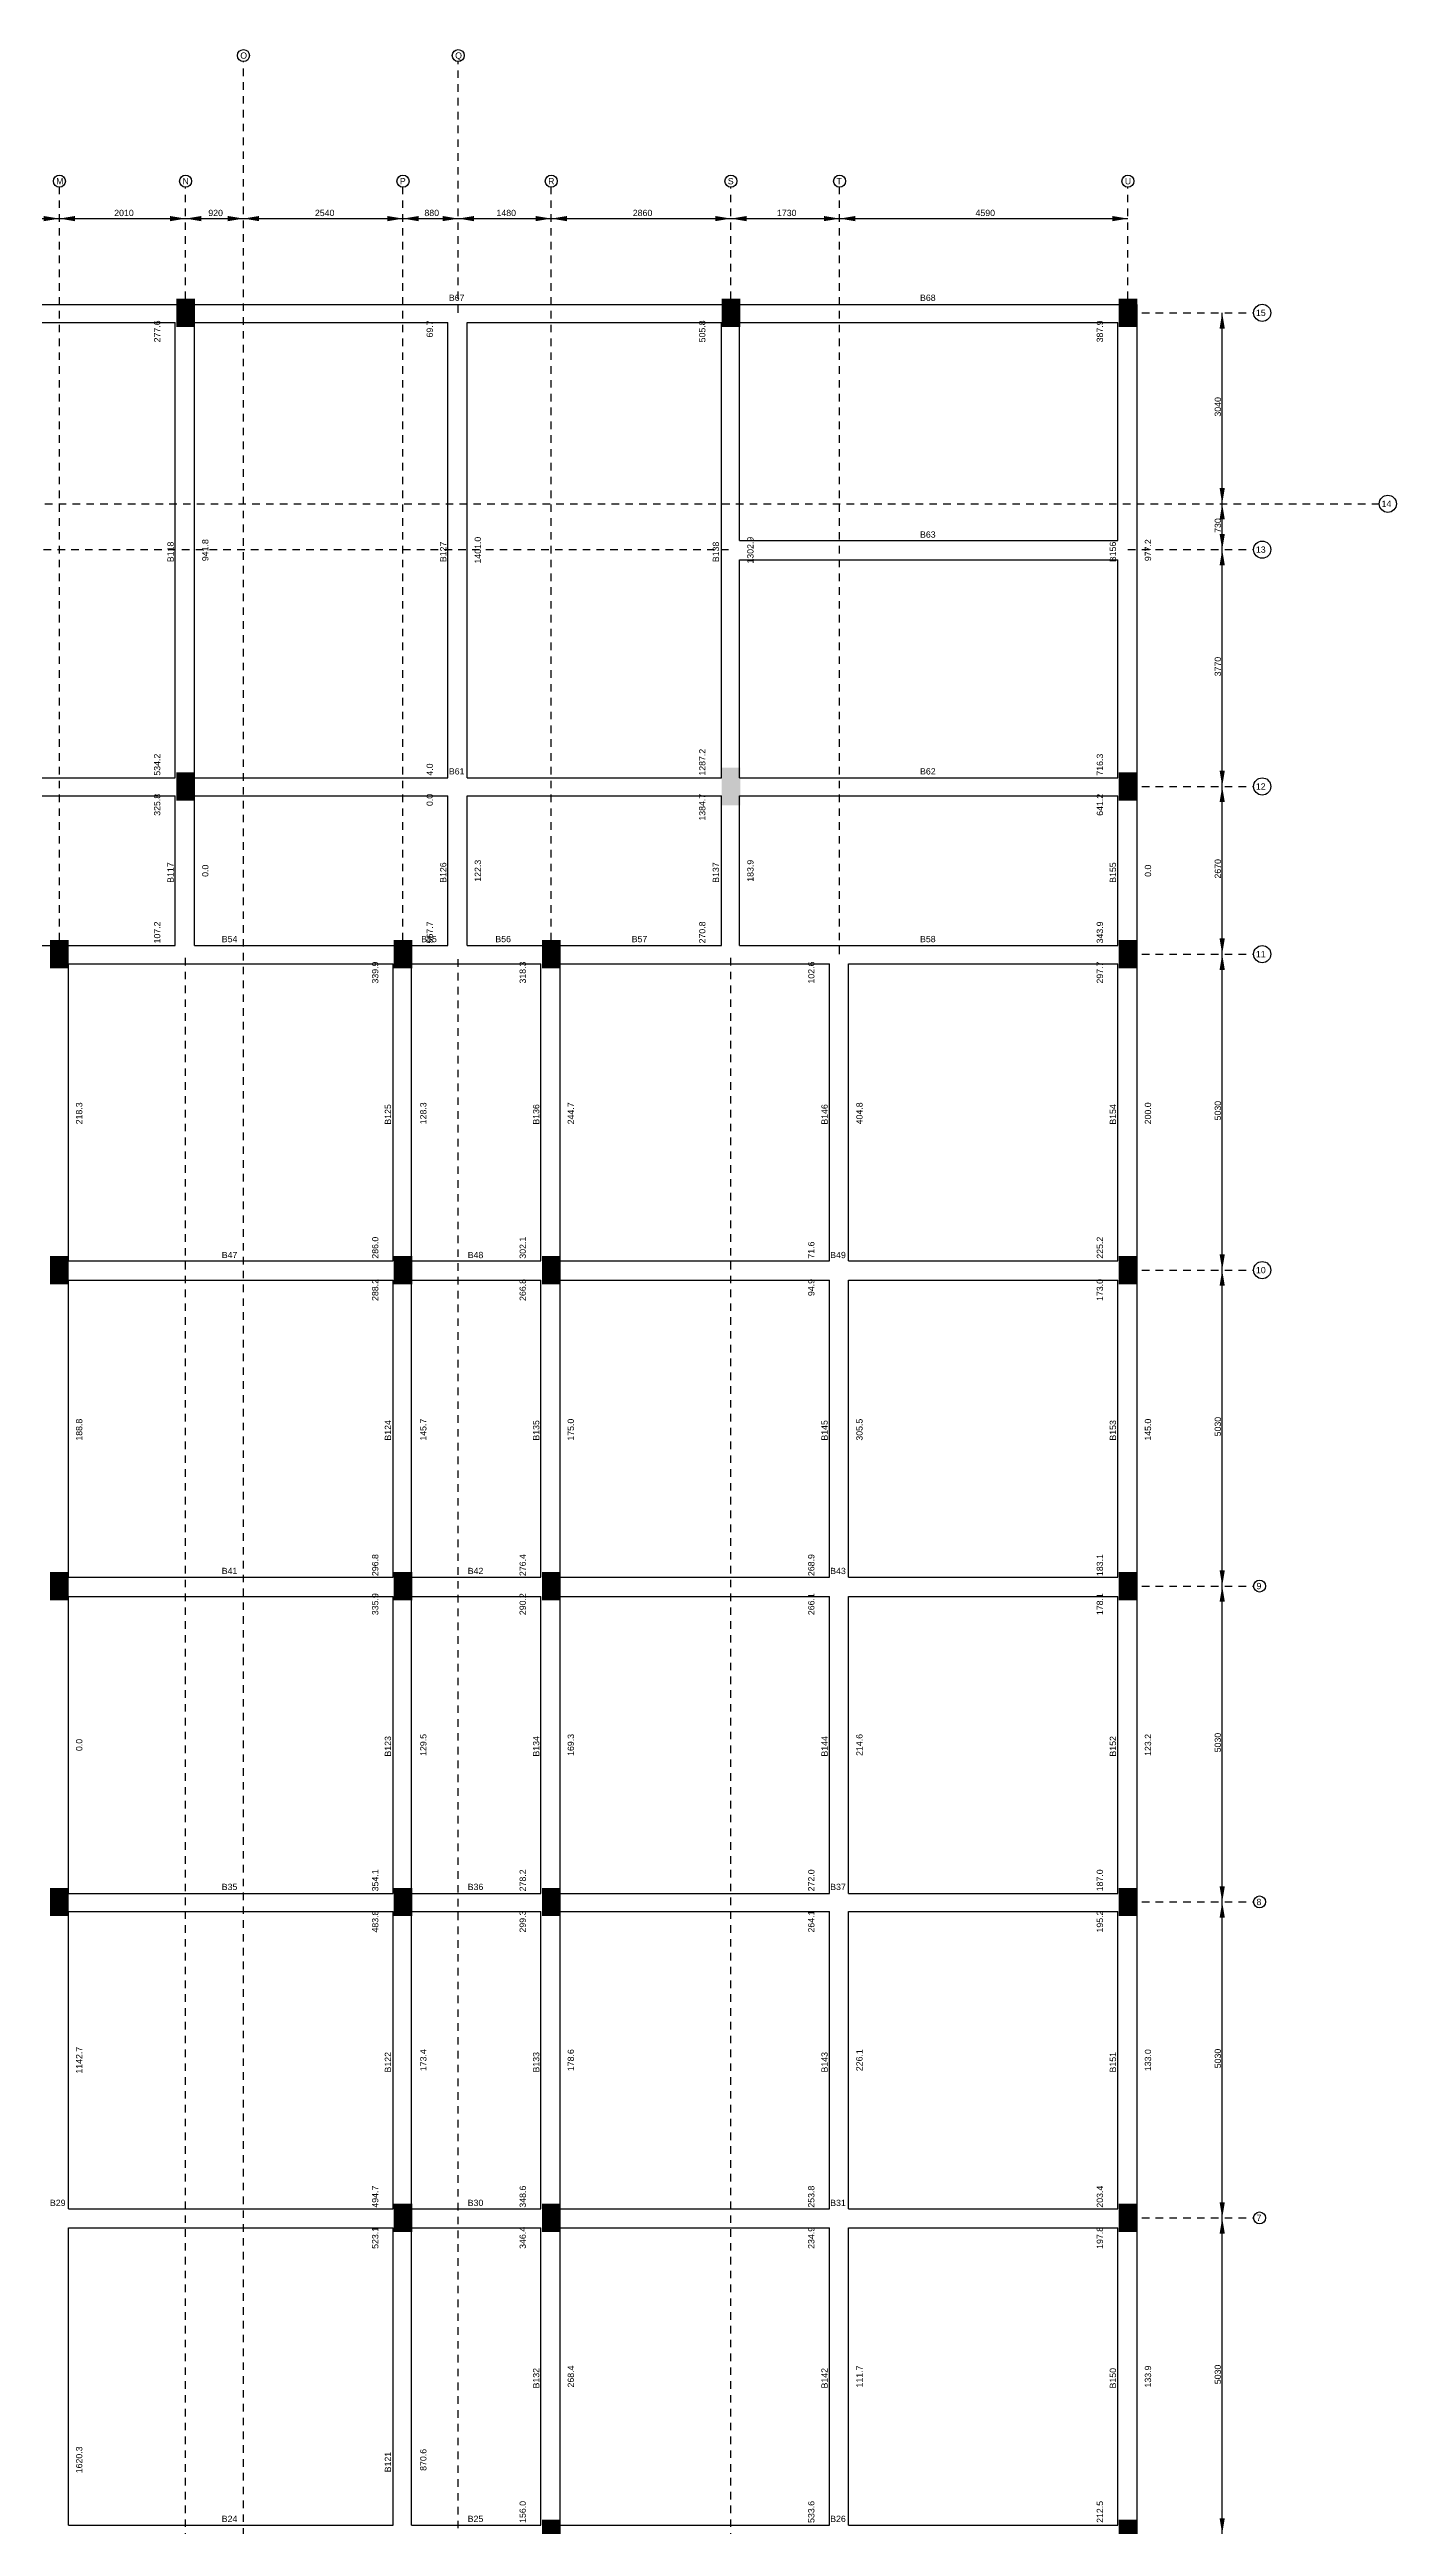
# Model space of a CAD drawing. Extents: x 27.1 to 69.8, y -4.3 to 59.6.
# Drawn here: x 48.39 to 69.83, y 20.14 to 59.57 of the extents above; entities that cross this region are included whole.
import ezdxf
from ezdxf.enums import TextEntityAlignment as Align

# ---------------------------------------------------------------- set-up
doc = ezdxf.new("R2010")
doc.units = 0
doc.linetypes.add('ACAD_ISO02W100', pattern=[15, 12, -3])
for name, color, linetype in [('Beam_Name', 3, 'CONTINUOUS'), ('CenterLine', 253, 'CONTINUOUS'), ('Columns', 6, 'CONTINUOUS'), ('Grid_Dimension', 7, 'CONTINUOUS'), ('GridName', 7, 'CONTINUOUS'), ('Layout', 2, 'CONTINUOUS'), ('XLeftTop_Steel', 4, 'CONTINUOUS'), ('XMidBottom_Steel', 4, 'CONTINUOUS'), ('XRightTop_Steel', 4, 'CONTINUOUS')]:
    doc.layers.add(name, color=color, linetype=linetype)
doc.styles.add('STRUDS_Arial', font='ARIAL.TTF', dxfattribs={"height": 0.04})
doc.styles.add('stylebar', font='ARIAL.TTF', dxfattribs={"height": 0.04})

msp = doc.modelspace()

# ---------------------------------------------------------------- linework, layer by layer
at = {"layer": 'CenterLine', "linetype": 'ACAD_ISO02W100', "ltscale": 0.01}
for p, q in [((51.478, 17.35), (51.478, 59.38)), ((54.898, 55.38), (54.898, 59.38)), ((48.548, 45.17), (48.548, 57.38)), ((50.558, 55.38), (50.558, 57.38)), ((54.018, 45.17), (54.018, 57.38)), ((56.378, 45.17), (56.378, 57.38)), ((59.238, 55.38), (59.238, 57.38)), ((60.968, 45.17), (60.968, 57.38)), ((65.558, 55.38), (65.558, 57.38)), ((65.558, 55.38), (67.558, 55.38)), ((41.498, 52.34), (69.558, 52.34)), ((29.378, 51.61), (59.238, 51.61)), ((65.558, 51.61), (67.558, 51.61)), ((65.558, 47.84), (67.558, 47.84)), ((50.558, 5.61), (50.558, 45.17)), ((54.898, 3.61), (54.898, 45.17)), ((59.238, 5.61), (59.238, 45.17)), ((65.558, 45.17), (67.558, 45.17)), ((65.558, 40.14), (67.558, 40.14)), ((65.558, 35.11), (67.558, 35.11)), ((65.558, 30.08), (67.558, 30.08)), ((65.558, 25.05), (67.558, 25.05))]:
    msp.add_line(p, q, dxfattribs=at)
at = {"layer": 'Columns'}
for points in [[(50.408, 55.155), (50.408, 55.605), (50.708, 55.155), (50.708, 55.605)], [(59.088, 55.155), (59.088, 55.605), (59.388, 55.155), (59.388, 55.605)], [(65.408, 55.155), (65.408, 55.605), (65.708, 55.155), (65.708, 55.605)], [(59.088, 47.54), (59.088, 48.14), (59.388, 47.54), (59.388, 48.14)], [(50.408, 47.615), (50.408, 48.065), (50.708, 47.615), (50.708, 48.065)], [(65.408, 47.615), (65.408, 48.065), (65.708, 47.615), (65.708, 48.065)], [(48.398, 44.945), (48.398, 45.395), (48.698, 44.945), (48.698, 45.395)], [(53.868, 44.945), (53.868, 45.395), (54.168, 44.945), (54.168, 45.395)], [(56.228, 44.945), (56.228, 45.395), (56.528, 44.945), (56.528, 45.395)], [(65.408, 44.945), (65.408, 45.395), (65.708, 44.945), (65.708, 45.395)], [(48.398, 39.915), (48.398, 40.365), (48.698, 39.915), (48.698, 40.365)], [(53.868, 39.915), (53.868, 40.365), (54.168, 39.915), (54.168, 40.365)], [(56.228, 39.915), (56.228, 40.365), (56.528, 39.915), (56.528, 40.365)], [(65.408, 39.915), (65.408, 40.365), (65.708, 39.915), (65.708, 40.365)], [(48.398, 34.885), (48.398, 35.335), (48.698, 34.885), (48.698, 35.335)], [(53.868, 34.885), (53.868, 35.335), (54.168, 34.885), (54.168, 35.335)], [(56.228, 34.885), (56.228, 35.335), (56.528, 34.885), (56.528, 35.335)], [(65.408, 34.885), (65.408, 35.335), (65.708, 34.885), (65.708, 35.335)], [(48.398, 29.855), (48.398, 30.305), (48.698, 29.855), (48.698, 30.305)], [(53.868, 29.855), (53.868, 30.305), (54.168, 29.855), (54.168, 30.305)], [(56.228, 29.855), (56.228, 30.305), (56.528, 29.855), (56.528, 30.305)], [(65.408, 29.855), (65.408, 30.305), (65.708, 29.855), (65.708, 30.305)], [(53.868, 24.825), (53.868, 25.275), (54.168, 24.825), (54.168, 25.275)], [(56.228, 24.825), (56.228, 25.275), (56.528, 24.825), (56.528, 25.275)], [(65.408, 24.825), (65.408, 25.275), (65.708, 24.825), (65.708, 25.275)], [(56.228, 19.795), (56.228, 20.245), (56.528, 19.795), (56.528, 20.245)], [(65.408, 19.795), (65.408, 20.245), (65.708, 19.795), (65.708, 20.245)]]:
    msp.add_solid(points, dxfattribs=at)
at = {"layer": 'Grid_Dimension'}
for p, q in [((46.218, 56.88), (48.548, 56.88)), ((48.548, 56.88), (50.558, 56.88)), ((50.558, 56.88), (51.478, 56.88)), ((51.478, 56.88), (54.018, 56.88)), ((54.018, 56.88), (54.898, 56.88)), ((54.898, 56.88), (56.378, 56.88)), ((56.378, 56.88), (59.238, 56.88)), ((59.238, 56.88), (60.968, 56.88)), ((60.968, 56.88), (65.558, 56.88)), ((67.058, 52.34), (67.058, 55.38)), ((67.058, 51.61), (67.058, 52.34)), ((67.058, 47.84), (67.058, 51.61)), ((67.058, 45.17), (67.058, 47.84)), ((67.058, 40.14), (67.058, 45.17)), ((67.058, 35.11), (67.058, 40.14)), ((67.058, 30.08), (67.058, 35.11)), ((67.058, 25.05), (67.058, 30.08)), ((67.058, 20.02), (67.058, 25.05))]:
    msp.add_line(p, q, dxfattribs=at)
for points in [[(48.548, 56.88), (48.298, 56.9216), (48.548, 56.88), (48.298, 56.8384)], [(48.548, 56.88), (48.798, 56.9216), (48.548, 56.88), (48.798, 56.8384)], [(50.558, 56.88), (50.308, 56.9216), (50.558, 56.88), (50.308, 56.8384)], [(50.558, 56.88), (50.808, 56.9216), (50.558, 56.88), (50.808, 56.8384)], [(51.478, 56.88), (51.228, 56.9216), (51.478, 56.88), (51.228, 56.8384)], [(51.478, 56.88), (51.728, 56.9216), (51.478, 56.88), (51.728, 56.8384)], [(54.018, 56.88), (53.768, 56.9216), (54.018, 56.88), (53.768, 56.8384)], [(54.018, 56.88), (54.268, 56.9216), (54.018, 56.88), (54.268, 56.8384)], [(54.898, 56.88), (54.648, 56.9216), (54.898, 56.88), (54.648, 56.8384)], [(54.898, 56.88), (55.148, 56.9216), (54.898, 56.88), (55.148, 56.8384)], [(56.378, 56.88), (56.128, 56.9216), (56.378, 56.88), (56.128, 56.8384)], [(56.378, 56.88), (56.628, 56.9216), (56.378, 56.88), (56.628, 56.8384)], [(59.238, 56.88), (58.988, 56.9216), (59.238, 56.88), (58.988, 56.8384)], [(59.238, 56.88), (59.488, 56.9216), (59.238, 56.88), (59.488, 56.8384)], [(60.968, 56.88), (60.718, 56.9216), (60.968, 56.88), (60.718, 56.8384)], [(60.968, 56.88), (61.218, 56.9216), (60.968, 56.88), (61.218, 56.8384)], [(65.558, 56.88), (65.308, 56.9216), (65.558, 56.88), (65.308, 56.8384)], [(67.058, 55.38), (67.0164, 55.13), (67.058, 55.38), (67.0996, 55.13)], [(67.058, 52.34), (67.0164, 52.59), (67.058, 52.34), (67.0996, 52.59)], [(67.058, 52.34), (67.0164, 52.09), (67.058, 52.34), (67.0996, 52.09)], [(67.058, 51.61), (67.0164, 51.86), (67.058, 51.61), (67.0996, 51.86)], [(67.058, 51.61), (67.0164, 51.36), (67.058, 51.61), (67.0996, 51.36)], [(67.058, 47.84), (67.0164, 48.09), (67.058, 47.84), (67.0996, 48.09)], [(67.058, 47.84), (67.0164, 47.59), (67.058, 47.84), (67.0996, 47.59)], [(67.058, 45.17), (67.0164, 45.42), (67.058, 45.17), (67.0996, 45.42)], [(67.058, 45.17), (67.0164, 44.92), (67.058, 45.17), (67.0996, 44.92)], [(67.058, 40.14), (67.0164, 40.39), (67.058, 40.14), (67.0996, 40.39)], [(67.058, 40.14), (67.0164, 39.89), (67.058, 40.14), (67.0996, 39.89)], [(67.058, 35.11), (67.0164, 35.36), (67.058, 35.11), (67.0996, 35.36)], [(67.058, 35.11), (67.0164, 34.86), (67.058, 35.11), (67.0996, 34.86)], [(67.058, 30.08), (67.0164, 30.33), (67.058, 30.08), (67.0996, 30.33)], [(67.058, 30.08), (67.0164, 29.83), (67.058, 30.08), (67.0996, 29.83)], [(67.058, 25.05), (67.0164, 25.3), (67.058, 25.05), (67.0996, 25.3)], [(67.058, 25.05), (67.0164, 24.8), (67.058, 25.05), (67.0996, 24.8)], [(67.058, 20.02), (67.0164, 20.27), (67.058, 20.02), (67.0996, 20.27)]]:
    msp.add_solid(points, dxfattribs=at)
at = {"layer": 'GridName'}
for centre, radius in [((51.478, 59.4757), 0.0957), ((54.898, 59.4757), 0.0957), ((48.548, 57.4757), 0.0957), ((50.558, 57.4757), 0.0957), ((54.018, 57.4757), 0.0957), ((56.378, 57.4757), 0.0957), ((59.238, 57.4757), 0.0957), ((60.968, 57.4757), 0.0957), ((65.558, 57.4757), 0.0957), ((67.6948, 55.38), 0.1368), ((69.6948, 52.34), 0.1368), ((67.6948, 51.61), 0.1368), ((67.6948, 47.84), 0.1368), ((67.6948, 45.17), 0.1368), ((67.6948, 40.14), 0.1368), ((67.6537, 35.11), 0.0957), ((67.6537, 30.08), 0.0957), ((67.6537, 25.05), 0.0957)]:
    msp.add_circle(centre, radius, dxfattribs=at)
at = {"layer": 'Layout'}
for p, q in [((45.8677, 55.5142), (50.6994, 55.5142)), ((46.1739, 55.225), (50.3932, 55.225)), ((50.3932, 55.5142), (55.0378, 55.5142)), ((50.3932, 47.9773), (50.3932, 55.225)), ((50.6994, 47.9773), (50.6994, 55.225)), ((50.6994, 55.225), (54.7316, 55.225)), ((54.7316, 55.5142), (59.3762, 55.5142)), ((54.7316, 47.9773), (54.7316, 55.225)), ((55.0378, 47.9773), (55.0378, 55.225)), ((55.0378, 55.225), (59.087, 55.225)), ((59.087, 55.5142), (65.7051, 55.5142)), ((59.087, 51.448), (59.087, 55.225)), ((59.3762, 51.7543), (59.3762, 55.225)), ((59.3762, 55.225), (65.3989, 55.225)), ((65.3989, 51.7543), (65.3989, 55.225)), ((65.7051, 51.448), (65.7051, 55.5142)), ((59.087, 47.9773), (59.087, 51.7543)), ((59.3762, 51.7543), (65.3989, 51.7543)), ((65.7051, 47.6881), (65.7051, 51.7543)), ((59.3762, 47.9773), (59.3762, 51.448)), ((59.3762, 51.448), (65.3989, 51.448)), ((65.3989, 47.9773), (65.3989, 51.448)), ((46.1739, 47.9773), (50.3932, 47.9773)), ((50.6994, 47.9773), (54.7316, 47.9773)), ((55.0378, 47.9773), (59.087, 47.9773)), ((59.3762, 47.9773), (65.3989, 47.9773)), ((65.7051, 45.017), (65.7051, 47.9773)), ((46.1739, 47.6881), (50.3932, 47.6881)), ((50.3932, 45.3062), (50.3932, 47.6881)), ((50.6994, 47.6881), (54.7316, 47.6881)), ((50.6994, 45.3062), (50.6994, 47.6881)), ((54.7316, 45.3062), (54.7316, 47.6881)), ((55.0378, 47.6881), (59.087, 47.6881)), ((55.0378, 45.3062), (55.0378, 47.6881)), ((59.087, 45.3062), (59.087, 47.6881)), ((59.3762, 47.6881), (65.3989, 47.6881)), ((59.3762, 45.3062), (59.3762, 47.6881)), ((65.3989, 45.3062), (65.3989, 47.6881)), ((46.1739, 45.3062), (48.6919, 45.3062)), ((48.3856, 45.3062), (50.3932, 45.3062)), ((48.6919, 45.017), (50.6994, 45.017)), ((48.6919, 40.2873), (48.6919, 45.017)), ((50.3932, 45.017), (53.8639, 45.017)), ((50.6994, 45.3062), (54.1531, 45.3062)), ((53.8639, 45.3062), (54.7316, 45.3062)), ((53.8639, 40.2873), (53.8639, 45.017)), ((54.1531, 45.017), (55.0378, 45.017)), ((54.1531, 40.2873), (54.1531, 45.017)), ((54.7316, 45.017), (56.2117, 45.017)), ((55.0378, 45.3062), (56.518, 45.3062)), ((56.2117, 45.3062), (59.087, 45.3062)), ((56.2117, 40.2873), (56.2117, 45.017)), ((56.518, 45.017), (59.3762, 45.017)), ((56.518, 40.2873), (56.518, 45.017)), ((59.087, 45.017), (60.8053, 45.017)), ((59.3762, 45.3062), (61.1115, 45.3062)), ((60.8053, 45.3062), (65.3989, 45.3062)), ((60.8053, 40.2873), (60.8053, 45.017)), ((61.1115, 45.017), (65.3989, 45.017)), ((61.1115, 40.2873), (61.1115, 45.017)), ((65.3989, 40.2873), (65.3989, 45.017)), ((65.7051, 39.9811), (65.7051, 45.3062)), ((48.6919, 40.2873), (53.8639, 40.2873)), ((54.1531, 40.2873), (56.2117, 40.2873)), ((56.518, 40.2873), (60.8053, 40.2873)), ((61.1115, 40.2873), (65.3989, 40.2873)), ((65.7051, 34.9452), (65.7051, 40.2873)), ((48.6919, 39.9811), (53.8639, 39.9811)), ((48.6919, 35.2514), (48.6919, 39.9811)), ((53.8639, 35.2514), (53.8639, 39.9811)), ((54.1531, 39.9811), (56.2117, 39.9811)), ((54.1531, 35.2514), (54.1531, 39.9811)), ((56.2117, 35.2514), (56.2117, 39.9811)), ((56.518, 39.9811), (60.8053, 39.9811)), ((56.518, 35.2514), (56.518, 39.9811)), ((60.8053, 35.2514), (60.8053, 39.9811)), ((61.1115, 39.9811), (65.3989, 39.9811)), ((61.1115, 35.2514), (61.1115, 39.9811)), ((65.3989, 35.2514), (65.3989, 39.9811)), ((48.6919, 35.2514), (53.8639, 35.2514)), ((54.1531, 35.2514), (56.2117, 35.2514)), ((56.518, 35.2514), (60.8053, 35.2514)), ((61.1115, 35.2514), (65.3989, 35.2514)), ((65.7051, 29.9263), (65.7051, 35.2514)), ((48.6919, 34.9452), (53.8639, 34.9452)), ((48.6919, 30.2155), (48.6919, 34.9452)), ((53.8639, 30.2155), (53.8639, 34.9452)), ((54.1531, 34.9452), (56.2117, 34.9452)), ((54.1531, 30.2155), (54.1531, 34.9452)), ((56.2117, 30.2155), (56.2117, 34.9452)), ((56.518, 34.9452), (60.8053, 34.9452)), ((56.518, 30.2155), (56.518, 34.9452)), ((60.8053, 30.2155), (60.8053, 34.9452)), ((61.1115, 34.9452), (65.3989, 34.9452)), ((61.1115, 30.2155), (61.1115, 34.9452)), ((65.3989, 30.2155), (65.3989, 34.9452)), ((48.6919, 30.2155), (53.8639, 30.2155)), ((54.1531, 30.2155), (56.2117, 30.2155)), ((56.518, 30.2155), (60.8053, 30.2155)), ((61.1115, 30.2155), (65.3989, 30.2155)), ((65.7051, 24.8904), (65.7051, 30.2155)), ((48.6919, 29.9263), (53.8639, 29.9263)), ((48.6919, 25.1966), (48.6919, 29.9263)), ((53.8639, 25.1966), (53.8639, 29.9263)), ((54.1531, 29.9263), (56.2117, 29.9263)), ((54.1531, 25.1966), (54.1531, 29.9263)), ((56.2117, 25.1966), (56.2117, 29.9263)), ((56.518, 29.9263), (60.8053, 29.9263)), ((56.518, 25.1966), (56.518, 29.9263)), ((60.8053, 25.1966), (60.8053, 29.9263)), ((61.1115, 29.9263), (65.3989, 29.9263)), ((61.1115, 25.1966), (61.1115, 29.9263)), ((65.3989, 25.1966), (65.3989, 29.9263)), ((48.6919, 25.1966), (53.8639, 25.1966)), ((48.6919, 24.8904), (53.8639, 24.8904)), ((48.6919, 20.1607), (48.6919, 24.8904)), ((53.8639, 20.1607), (53.8639, 24.8904)), ((54.1531, 25.1966), (56.2117, 25.1966)), ((54.1531, 24.8904), (56.2117, 24.8904)), ((54.1531, 20.1607), (54.1531, 24.8904)), ((56.2117, 20.1607), (56.2117, 24.8904)), ((56.518, 25.1966), (60.8053, 25.1966)), ((56.518, 24.8904), (60.8053, 24.8904)), ((56.518, 20.1607), (56.518, 24.8904)), ((60.8053, 20.1607), (60.8053, 24.8904)), ((61.1115, 25.1966), (65.3989, 25.1966)), ((61.1115, 24.8904), (65.3989, 24.8904)), ((61.1115, 20.1607), (61.1115, 24.8904)), ((65.3989, 20.1607), (65.3989, 24.8904)), ((65.7051, 19.8544), (65.7051, 25.1966)), ((48.6919, 20.1607), (53.8639, 20.1607)), ((54.1531, 20.1607), (56.2117, 20.1607)), ((56.518, 20.1607), (60.8053, 20.1607)), ((61.1115, 20.1607), (65.3989, 20.1607)), ((65.7051, 17.1834), (65.7051, 20.1607))]:
    msp.add_line(p, q, dxfattribs=at)

# ---------------------------------------------------------------- texts
at = {"layer": 'Beam_Name', "style": 'STRUDS_Arial'}
for s, p in [('B67', (54.748, 55.57)), ('B68', (62.248, 55.57)), ('B63', (62.248, 51.8)), ('B61', (54.748, 48.03)), ('B62', (62.248, 48.03)), ('B54', (51.133, 45.36)), ('B55', (54.308, 45.36)), ('B56', (55.488, 45.36)), ('B57', (57.658, 45.36)), ('B58', (62.248, 45.36)), ('B47', (51.133, 40.33)), ('B48', (55.048, 40.33)), ('B49', (60.818, 40.33)), ('B41', (51.133, 35.3)), ('B42', (55.048, 35.3)), ('B43', (60.818, 35.3)), ('B35', (51.133, 30.27)), ('B36', (55.048, 30.27)), ('B37', (60.818, 30.27)), ('B29', (48.398, 25.24)), ('B30', (55.048, 25.24)), ('B31', (60.818, 25.24)), ('B24', (51.133, 20.21)), ('B25', (55.048, 20.21)), ('B26', (60.818, 20.21))]:
    msp.add_text(s, height=0.1, dxfattribs=at).set_placement(p)
for s, p in [('B118', (50.368, 51.41)), ('B127', (54.708, 51.41)), ('B138', (59.048, 51.41)), ('B156', (65.368, 51.41)), ('B117', (50.368, 46.305)), ('B126', (54.708, 46.305)), ('B137', (59.048, 46.305)), ('B155', (65.368, 46.305)), ('B125', (53.828, 42.455)), ('B136', (56.188, 42.455)), ('B146', (60.778, 42.455)), ('B154', (65.368, 42.455)), ('B124', (53.828, 37.425)), ('B135', (56.188, 37.425)), ('B145', (60.778, 37.425)), ('B153', (65.368, 37.425)), ('B123', (53.828, 32.395)), ('B134', (56.188, 32.395)), ('B144', (60.778, 32.395)), ('B152', (65.368, 32.395)), ('B122', (53.828, 27.365)), ('B133', (56.188, 27.365)), ('B143', (60.778, 27.365)), ('B151', (65.368, 27.365)), ('B132', (56.188, 22.335)), ('B142', (60.778, 22.335)), ('B150', (65.368, 22.335)), ('B121', (53.828, 21))]:
    msp.add_text(s, height=0.1, rotation=90, dxfattribs=at).set_placement(p)
at = {"layer": 'Grid_Dimension', "style": 'stylebar'}
for s, p in [('2010', (49.421, 56.92)), ('920', (50.919, 56.92)), ('2540', (52.616, 56.92)), ('880', (54.359, 56.92)), ('1480', (55.506, 56.92)), ('2860', (57.676, 56.92)), ('1730', (59.971, 56.92)), ('4590', (63.131, 56.92))]:
    msp.add_text(s, height=0.1, dxfattribs=at).set_placement(p)
for s, p in [('3040', (67.038, 53.728)), ('730', (67.038, 51.876)), ('3770', (67.038, 49.593)), ('2670', (67.038, 46.373)), ('5030', (67.038, 42.523)), ('5030', (67.038, 37.493)), ('5030', (67.038, 32.463)), ('5030', (67.038, 27.433)), ('5030', (67.038, 22.403))]:
    msp.add_text(s, height=0.1, rotation=90, dxfattribs=at).set_placement(p)
at = {"layer": 'GridName', "style": 'STRUDS_Arial'}
for s, p in [('O', (51.428, 59.4257)), ('Q', (54.848, 59.4257)), ('M', (48.498, 57.4257)), ('N', (50.508, 57.4257)), ('P', (53.968, 57.4257)), ('R', (56.328, 57.4257)), ('S', (59.188, 57.4257)), ('T', (60.918, 57.4257)), ('U', (65.508, 57.4257)), ('15', (67.5948, 55.33)), ('14', (69.5948, 52.29)), ('13', (67.5948, 51.56)), ('12', (67.5948, 47.79)), ('11', (67.5948, 45.12)), ('10', (67.5948, 40.09)), ('9', (67.6037, 35.06)), ('8', (67.6037, 30.03)), ('7', (67.6037, 25))]:
    msp.add_text(s, height=0.1, dxfattribs=at).set_placement(p)
at = {"layer": 'XLeftTop_Steel', "style": 'STRUDS_Arial'}
for s, p in [('534.2', (50.155, 48.0113)), ('4.0', (54.4934, 48.0113)), ('1287.2', (58.8318, 48.0113)), ('716.3', (65.1607, 48.0113)), ('107.2', (50.155, 45.3403)), ('567.7', (54.4934, 45.3403)), ('270.8', (58.8318, 45.3403)), ('343.9', (65.1607, 45.3403)), ('286.0', (53.6257, 40.3214)), ('302.1', (55.9735, 40.3214)), ('225.2', (65.1607, 40.3214)), ('71.6', (60.5671, 40.3214)), ('296.8', (53.6257, 35.2684)), ('276.4', (55.9735, 35.2684)), ('268.9', (60.5671, 35.2684)), ('183.1', (65.1607, 35.2684)), ('354.1', (53.6257, 30.2495)), ('278.2', (55.9735, 30.2495)), ('272.0', (60.5671, 30.2495)), ('187.0', (65.1607, 30.2495)), ('494.7', (53.6257, 25.2136)), ('348.6', (55.9735, 25.2136)), ('253.8', (60.5671, 25.2136)), ('203.4', (65.1607, 25.2136)), ('156.0', (55.9735, 20.1947)), ('533.6', (60.5671, 20.1947)), ('212.5', (65.1607, 20.1947))]:
    msp.add_text(s, height=0.1, rotation=90, dxfattribs=at).set_placement(p)
at = {"layer": 'XMidBottom_Steel', "style": 'STRUDS_Arial'}
for s, p in [('941.8', (50.9206, 51.6011)), ('1401.0', (55.259, 51.6011)), ('1302.9', (59.5974, 51.6011)), ('977.2', (65.9263, 51.6011)), ('0.0', (50.9206, 46.4972)), ('122.3', (55.259, 46.4972)), ('183.9', (59.5974, 46.4972)), ('0.0', (65.9263, 46.4972)), ('218.3', (48.913, 42.6352)), ('128.3', (54.3913, 42.6352)), ('244.7', (56.7391, 42.6352)), ('404.8', (61.3327, 42.6352)), ('200.0', (65.9263, 42.6352)), ('188.8', (48.913, 37.5992)), ('145.7', (54.3913, 37.5992)), ('175.0', (56.7391, 37.5992)), ('305.5', (61.3327, 37.5992)), ('145.0', (65.9263, 37.5992)), ('129.5', (54.3913, 32.5803)), ('169.3', (56.7391, 32.5803)), ('214.6', (61.3327, 32.5803)), ('123.2', (65.9263, 32.5803)), ('0.0', (48.913, 32.5803)), ('1142.7', (48.913, 27.5614)), ('173.4', (54.3913, 27.5614)), ('178.6', (56.7391, 27.5614)), ('226.1', (61.3327, 27.5614)), ('133.0', (65.9263, 27.5614)), ('268.4', (56.7391, 22.5255)), ('111.7', (61.3327, 22.5255)), ('133.9', (65.9263, 22.5255)), ('1620.3', (48.913, 21.1985)), ('870.6', (54.3913, 21.1985))]:
    msp.add_text(s, height=0.1, rotation=90, dxfattribs=at).set_placement(p, align=Align.CENTER)
at = {"layer": 'XRightTop_Steel', "style": 'STRUDS_Arial'}
for s, p in [('277.6', (50.155, 55.259)), ('69.7', (54.4934, 55.259)), ('505.8', (58.8318, 55.259)), ('387.9', (65.1607, 55.259)), ('325.8', (50.155, 47.7221)), ('0.0', (54.4934, 47.7221)), ('1384.7', (58.8318, 47.7221)), ('641.2', (65.1607, 47.7221)), ('339.9', (53.6257, 45.051)), ('318.3', (55.9735, 45.051)), ('102.6', (60.5671, 45.051)), ('297.7', (65.1607, 45.051)), ('288.2', (53.6257, 39.9981)), ('266.8', (55.9735, 39.9981)), ('94.9', (60.5671, 39.9981)), ('173.0', (65.1607, 39.9981)), ('335.9', (53.6257, 34.9962)), ('290.2', (55.9735, 34.9962)), ('266.1', (60.5671, 34.9962)), ('178.1', (65.1607, 34.9962)), ('483.8', (53.6257, 29.9433)), ('299.3', (55.9735, 29.9433)), ('264.1', (60.5671, 29.9433)), ('195.2', (65.1607, 29.9433)), ('523.1', (53.6257, 24.9074)), ('346.4', (55.9735, 24.9074)), ('234.9', (60.5671, 24.9074)), ('197.8', (65.1607, 24.9074))]:
    msp.add_text(s, height=0.1, rotation=90, dxfattribs=at).set_placement(p, align=Align.RIGHT)

doc.saveas('drawing.dxf')
